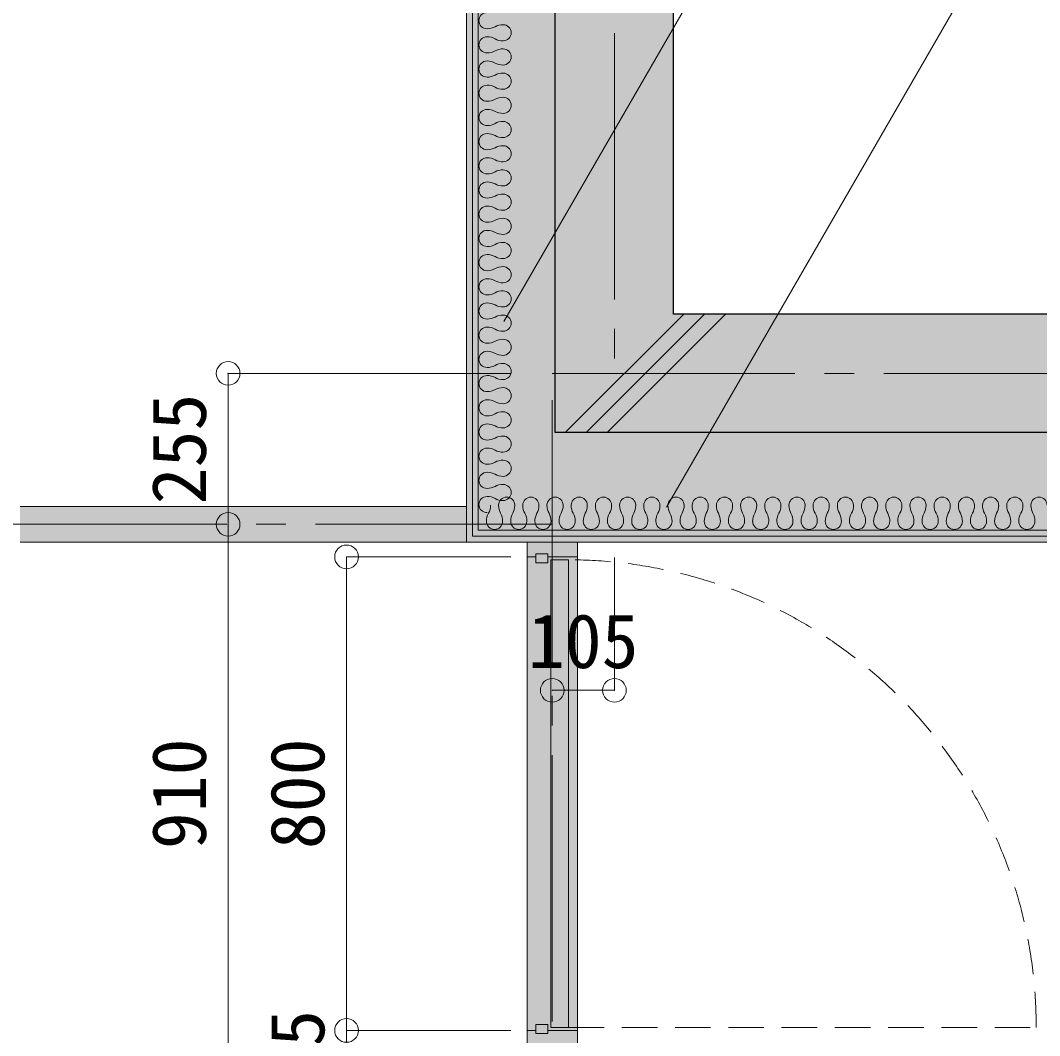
# Model space of a CAD drawing. Units: millimetres at full size, sheet at 1:50. Extents: x -9674 to 9699, y -6794 to 6791.
# Drawn here: x -1791 to -69, y -440 to 1275 of the extents above; entities that cross this region are included whole.
import ezdxf
from ezdxf.enums import TextEntityAlignment as Align

# ---------------------------------------------------------------- set-up
doc = ezdxf.new("R2010")
doc.units = ezdxf.units.MM
doc.header["$LTSCALE"] = 50
doc.header["$PDMODE"] = 32
doc.header["$PDSIZE"] = 40
doc.linetypes.add('CHAIN2', pattern=[12, 9, -1, 1, -1])
doc.linetypes.add('DASHED1', pattern=[1.8, 1.2, -0.6])
for name, color, linetype, lineweight in [('1-0_芯', 7, 'CHAIN2', 9), ('1-1_躯体', 2, 'Continuous', 25), ('1-2_間仕切', 3, 'Continuous', 18), ('1-3_建具', 3, 'Continuous', 18), ('1-8_ハッチ', 4, 'Continuous', 9), ('1-A_文字', 7, 'Continuous', 9), ('1-B_寸法', 7, 'Continuous', 9), ('1-E_ｼﾞｮｲﾝﾄ', 4, 'Continuous', 9)]:
    doc.layers.add(name, color=color, linetype=linetype, lineweight=lineweight)
for name, color, linetype in [('4-0', 1, 'Continuous'), ('4-2', 4, 'Continuous'), ('4-F', 4, 'Continuous')]:
    doc.layers.add(name, color=color, linetype=linetype)
doc.styles.add('ＭＳ ゴシック', font='')
doc.styles.get('ＭＳ ゴシック').set_extended_font_data('MS Gothic')

msp = doc.modelspace()

# ---------------------------------------------------------------- linework, layer by layer
at = {"layer": '1-0_芯'}
for p, q in [((-787.5, 5454.08), (-787.5, 679.08)), ((-892.5, -4015.92), (-892.5, 679.08)), ((8517.5, 679.08), (-892.5, 679.08)), ((-8492.5, 424.08), (-892.5, 424.08))]:
    msp.add_line(p, q, dxfattribs=at)
at = {"layer": '1-1_躯体'}
for p, q in [((-887.5, 579.08), (-887.5, 4294.08)), ((-687.5, 779.08), (-687.5, 4294.08)), ((1857.5, 779.08), (-687.5, 779.08)), ((2007.5, 579.08), (-887.5, 579.08))]:
    msp.add_line(p, q, dxfattribs=at)
at = {"layer": '1-2_間仕切'}
for p, q in [((-1037.5, 394.08), (-1037.5, 4294.08)), ((-1791.5, 454.08), (-1037.5, 454.08)), ((-1037.5, 394.08), (-1791.5, 394.08)), ((2047.5, 394.08), (-1037.5, 394.08))]:
    msp.add_line(p, q, dxfattribs=at)
at = {"layer": '1-2_間仕切', "color": 7, "lineweight": 9}
for p, q in [((-1027.5, 404.08), (-1027.5, 4294.08)), ((-1017.5, 414.08), (-1017.5, 4294.08)), ((2047.5, 414.08), (-1017.5, 414.08)), ((2047.5, 404.08), (-1027.5, 404.08))]:
    msp.add_line(p, q, dxfattribs=at)
at = {"layer": '1-3_建具'}
for p, q in [((-935, 369.08), (-935, 394.08)), ((-850, 394.08), (-935, 394.08)), ((-850, 369.08), (-850, 394.08)), ((-920, 369.08), (-935, 369.08)), ((-920, 374.08), (-920, 359.08)), ((-900, 374.08), (-920, 374.08)), ((-900, 374.08), (-900, 359.08)), ((-900, 369.08), (-850, 369.08)), ((-865, 364.08), (-895, 364.08)), ((-895, 364.08), (-895, -425.92)), ((-865, -425.92), (-865, 364.08)), ((-900, 359.08), (-920, 359.08)), ((-920, -420.92), (-920, -435.92)), ((-900, -420.92), (-920, -420.92)), ((-900, -435.92), (-900, -420.92)), ((-895, -425.92), (-865, -425.92)), ((-920, -430.92), (-935, -430.92)), ((-920, -435.92), (-900, -435.92)), ((-900, -430.92), (-850, -430.92)), ((-850, -455.92), (-850, -430.92))]:
    msp.add_line(p, q, dxfattribs=at)
at = {"layer": '1-3_建具', "color": 7, "lineweight": 9}
for p, q in [((-935, 369.08), (-935, -430.92)), ((-850, -430.92), (-850, 369.08))]:
    msp.add_line(p, q, dxfattribs=at)
at = {"layer": '1-3_建具', "color": 7, "linetype": 'DASHED1', "lineweight": 9}
msp.add_line((-865, -425.92), (-75, -425.92), dxfattribs=at)
at = {"layer": '1-3_建具'}
msp.add_lwpolyline([(-855, -455.92), (-935, -455.92), (-935, -430.92)], dxfattribs=at)
at = {"layer": '1-3_建具', "color": 7, "linetype": 'DASHED1', "lineweight": 9}
msp.add_arc((-865, -425.92), 790, 0, 90, dxfattribs=at)
at = {"layer": '1-8_ハッチ'}
for p, q in [((-870.49, 579.08), (-670.49, 779.08)), ((-835.13, 579.08), (-635.13, 779.08)), ((-799.78, 579.08), (-599.78, 779.08))]:
    msp.add_line(p, q, dxfattribs=at)
at = {"layer": '1-A_文字'}
msp.add_line((-699.54, 452.82), (-87.37, 1513.13), dxfattribs=at)
msp.add_lwpolyline([(-974.51, 766.52), (-543.45, 1513.13), (166.39, 1513.13)], dxfattribs=at)
at = {"layer": '1-B_寸法'}
for p, q in [((-962.51, 679.08), (-1440, 679.08)), ((-1440, 424.08), (-1440, 679.08)), ((-1440, -485.92), (-1440, 424.08)), ((-1240, 369.08), (-1240, -430.92)), ((-962.51, 369.08), (-1240, 369.08)), ((-962.51, -430.92), (-1240, -430.92)), ((-1240, -430.92), (-1240, -485.92))]:
    msp.add_line(p, q, dxfattribs=at)
msp.add_lwpolyline([(-787.5, 368.2), (-787.5, 143.69), (-892.5, 143.69)], dxfattribs=at)
at = {"layer": '1-B_寸法', "color": 3}
for p in [(-1440, 679.08), (-1440, 424.08), (-1240, 369.08), (-892.5, 143.69), (-787.5, 143.69), (-1240, -430.92)]:
    msp.add_point(p, dxfattribs=at)
at = {"layer": '1-E_ｼﾞｮｲﾝﾄ'}
for centre, radius, start, end in [((-1002.72, 1274.95), 13.62, 90, 270), ((-1002.36, 1288.82), 27.5, 269.23961, 298.83058), ((-975.84, 1240.64), 27.5, 89.23961, 118.83058), ((-975.47, 1254.52), 13.62, 270, 90), ((-1002.72, 1234.08), 13.62, 90, 270), ((-1002.36, 1220.21), 27.5, 61.16942, 90.76039), ((-975.84, 1268.39), 27.5, 241.16942, 270.76039), ((-1002.36, 1247.95), 27.5, 269.23961, 298.83058), ((-975.84, 1199.77), 27.5, 89.23961, 118.83058), ((-975.47, 1213.64), 13.62, 270, 90), ((-1002.72, 1193.2), 13.62, 90, 270), ((-1002.36, 1179.33), 27.5, 61.16942, 90.76039), ((-975.84, 1227.51), 27.5, 241.16942, 270.76039), ((-1002.36, 1207.07), 27.5, 269.23961, 298.83058), ((-975.84, 1158.89), 27.5, 89.23961, 118.83058), ((-975.47, 1172.76), 13.62, 270, 90), ((-1002.72, 1152.33), 13.62, 90, 270), ((-1002.36, 1138.46), 27.5, 61.16942, 90.76039), ((-975.84, 1186.63), 27.5, 241.16942, 270.76039), ((-1002.36, 1166.2), 27.5, 269.23961, 298.83058), ((-975.84, 1118.02), 27.5, 89.23961, 118.83058), ((-975.47, 1131.89), 13.62, 270, 90), ((-1002.72, 1111.45), 13.62, 90, 270), ((-1002.36, 1097.58), 27.5, 61.16942, 90.76039), ((-975.84, 1145.76), 27.5, 241.16942, 270.76039), ((-975.84, 1077.15), 27.5, 89.23961, 118.83058), ((-975.47, 1091.02), 13.62, 270, 90), ((-1002.36, 1125.32), 27.5, 269.23961, 298.83058), ((-1002.72, 1070.58), 13.62, 90, 270), ((-1002.36, 1056.71), 27.5, 61.16942, 90.76039), ((-975.84, 1104.89), 27.5, 241.16942, 270.76039), ((-1002.36, 1084.45), 27.5, 269.23961, 298.83058), ((-975.84, 1036.27), 27.5, 89.23961, 118.83058), ((-975.47, 1050.14), 13.62, 270, 90), ((-1002.72, 1029.7), 13.62, 90, 270), ((-1002.36, 1015.83), 27.5, 61.16942, 90.76039), ((-975.84, 1064.01), 27.5, 241.16942, 270.76039), ((-1002.36, 1043.57), 27.5, 269.23961, 298.83058), ((-975.84, 995.4), 27.5, 89.23961, 118.83058), ((-975.47, 1009.27), 13.62, 270, 90), ((-1002.72, 988.83), 13.62, 90, 270), ((-1002.36, 974.96), 27.5, 61.16942, 90.76039), ((-975.84, 1023.14), 27.5, 241.16942, 270.76039), ((-975.84, 954.52), 27.5, 89.23961, 118.83058), ((-975.47, 968.39), 13.62, 270, 90), ((-1002.36, 1002.7), 27.5, 269.23961, 298.83058), ((-1002.72, 947.96), 13.62, 90, 270), ((-1002.36, 934.09), 27.5, 61.16942, 90.76039), ((-975.84, 982.26), 27.5, 241.16942, 270.76039), ((-1002.36, 961.83), 27.5, 269.23961, 298.83058), ((-975.84, 913.65), 27.5, 89.23961, 118.83058), ((-975.47, 927.52), 13.62, 270, 90), ((-1002.72, 907.08), 13.62, 90, 270), ((-1002.36, 893.21), 27.5, 61.16942, 90.76039), ((-975.84, 941.39), 27.5, 241.16942, 270.76039), ((-1002.36, 920.95), 27.5, 269.23961, 298.83058), ((-975.84, 872.77), 27.5, 89.23961, 118.83058), ((-975.47, 886.64), 13.62, 270, 90), ((-1002.72, 866.21), 13.62, 90, 270), ((-1002.36, 852.34), 27.5, 61.16942, 90.76039), ((-975.84, 900.51), 27.5, 241.16942, 270.76039), ((-1002.36, 880.08), 27.5, 269.23961, 298.83058), ((-975.84, 831.9), 27.5, 89.23961, 118.83058), ((-975.47, 845.77), 13.62, 270, 90), ((-1002.72, 825.33), 13.62, 90, 270), ((-1002.36, 811.46), 27.5, 61.16942, 90.76039), ((-975.84, 859.64), 27.5, 241.16942, 270.76039), ((-1002.36, 839.2), 27.5, 269.23961, 298.83058), ((-975.84, 791.02), 27.5, 89.23961, 118.83058), ((-975.47, 804.89), 13.62, 270, 90), ((-1002.72, 784.46), 13.62, 90, 270), ((-1002.36, 770.59), 27.5, 61.16942, 90.76039), ((-975.84, 818.76), 27.5, 241.16942, 270.76039), ((-975.84, 750.15), 27.5, 89.23961, 118.83058), ((-975.47, 764.02), 13.62, 270, 90), ((-1002.36, 798.33), 27.5, 269.23961, 298.83058), ((-1002.72, 743.58), 13.62, 90, 270), ((-1002.36, 729.71), 27.5, 61.16942, 90.76039), ((-975.84, 777.89), 27.5, 241.16942, 270.76039), ((-1002.36, 757.45), 27.5, 269.23961, 298.83058), ((-975.84, 709.28), 27.5, 89.23961, 118.83058), ((-975.47, 723.15), 13.62, 270, 90), ((-1002.72, 702.71), 13.62, 90, 270), ((-1002.36, 688.84), 27.5, 61.16942, 90.76039), ((-975.84, 737.02), 27.5, 241.16942, 270.76039), ((-1002.36, 716.58), 27.5, 269.23961, 298.83058), ((-975.84, 668.4), 27.5, 89.23961, 118.83058), ((-975.47, 682.27), 13.62, 270, 90), ((-1002.72, 661.83), 13.62, 90, 270), ((-1002.36, 647.96), 27.5, 61.16942, 90.76039), ((-975.84, 696.14), 27.5, 241.16942, 270.76039), ((-975.84, 627.53), 27.5, 89.23961, 118.83058), ((-975.47, 641.4), 13.62, 270, 90), ((-1002.36, 675.7), 27.5, 269.23961, 298.83058), ((-1002.72, 620.96), 13.62, 90, 270), ((-1002.36, 607.09), 27.5, 61.16942, 90.76039), ((-975.84, 655.27), 27.5, 241.16942, 270.76039), ((-1002.36, 634.83), 27.5, 269.23961, 298.83058), ((-975.84, 586.65), 27.5, 89.23961, 118.83058), ((-975.47, 600.52), 13.62, 270, 90), ((-1002.72, 580.08), 13.62, 90, 270), ((-1002.36, 566.21), 27.5, 61.16942, 90.76039), ((-975.84, 614.39), 27.5, 241.16942, 270.76039), ((-1002.36, 593.96), 27.5, 269.23961, 298.83058), ((-975.84, 545.78), 27.5, 89.23961, 118.83058), ((-975.47, 559.65), 13.62, 270, 90), ((-1002.72, 539.21), 13.62, 90, 270), ((-1002.36, 525.34), 27.5, 61.16942, 90.76039), ((-975.84, 573.52), 27.5, 241.16942, 270.76039), ((-1002.36, 553.08), 27.5, 269.23961, 298.83058), ((-975.84, 504.9), 27.5, 89.23961, 118.83058), ((-975.47, 518.77), 13.62, 270, 90), ((-1002.72, 498.34), 13.62, 90, 270), ((-1002.36, 484.47), 27.5, 61.16942, 90.76039), ((-975.84, 532.64), 27.5, 241.16942, 270.76039), ((-1002.36, 512.21), 27.5, 269.23961, 298.83058), ((-975.84, 464.03), 27.5, 89.23961, 118.83058), ((-975.47, 477.9), 13.62, 270, 90), ((-1002.72, 457.46), 13.62, 90, 270), ((-1002.36, 443.59), 27.5, 61.16942, 90.76039), ((-975.84, 491.77), 27.5, 241.16942, 270.76039), ((-969.53, 456.34), 13.62, 0, 180), ((-928.66, 456.34), 13.62, 0, 180), ((-887.79, 456.34), 13.62, 0, 180), ((-846.91, 456.34), 13.62, 0, 180), ((-806.04, 456.34), 13.62, 0, 180), ((-765.16, 456.34), 13.62, 0, 180), ((-724.29, 456.34), 13.62, 0, 180), ((-683.41, 456.34), 13.62, 0, 180), ((-642.54, 456.34), 13.62, 0, 180), ((-601.66, 456.34), 13.62, 0, 180), ((-560.79, 456.34), 13.62, 0, 180), ((-519.91, 456.34), 13.62, 0, 180), ((-479.04, 456.34), 13.62, 0, 180), ((-438.17, 456.34), 13.62, 0, 180), ((-397.29, 456.34), 13.62, 0, 180), ((-356.42, 456.34), 13.62, 0, 180), ((-315.54, 456.34), 13.62, 0, 180), ((-274.67, 456.34), 13.62, 0, 180), ((-233.79, 456.34), 13.62, 0, 180), ((-192.92, 456.34), 13.62, 0, 180), ((-152.04, 456.34), 13.62, 0, 180), ((-111.17, 456.34), 13.62, 0, 180), ((-70.29, 456.34), 13.62, 0, 180), ((-1024.28, 455.97), 27.5, 331.16942, 0.76039), ((-955.66, 455.97), 27.5, 179.23961, 208.83058), ((-983.4, 455.97), 27.5, 331.16942, 0.76039), ((-914.79, 455.97), 27.5, 179.23961, 208.83058), ((-942.53, 455.97), 27.5, 331.16942, 0.76039), ((-873.92, 455.97), 27.5, 179.23961, 208.83058), ((-901.66, 455.97), 27.5, 331.16942, 0.76039), ((-833.04, 455.97), 27.5, 179.23961, 208.83058), ((-860.78, 455.97), 27.5, 331.16942, 0.76039), ((-792.17, 455.97), 27.5, 179.23961, 208.83058), ((-819.91, 455.97), 27.5, 331.16942, 0.76039), ((-751.29, 455.97), 27.5, 179.23961, 208.83058), ((-779.03, 455.97), 27.5, 331.16942, 0.76039), ((-710.42, 455.97), 27.5, 179.23961, 208.83058), ((-738.16, 455.97), 27.5, 331.16942, 0.76039), ((-669.54, 455.97), 27.5, 179.23961, 208.83058), ((-697.28, 455.97), 27.5, 331.16942, 0.76039), ((-628.67, 455.97), 27.5, 179.23961, 208.83058), ((-656.41, 455.97), 27.5, 331.16942, 0.76039), ((-587.79, 455.97), 27.5, 179.23961, 208.83058), ((-615.53, 455.97), 27.5, 331.16942, 0.76039), ((-546.92, 455.97), 27.5, 179.23961, 208.83058), ((-574.66, 455.97), 27.5, 331.16942, 0.76039), ((-506.04, 455.97), 27.5, 179.23961, 208.83058), ((-533.78, 455.97), 27.5, 331.16942, 0.76039), ((-465.17, 455.97), 27.5, 179.23961, 208.83058), ((-492.91, 455.97), 27.5, 331.16942, 0.76039), ((-424.3, 455.97), 27.5, 179.23961, 208.83058), ((-452.04, 455.97), 27.5, 331.16942, 0.76039), ((-383.42, 455.97), 27.5, 179.23961, 208.83058), ((-411.16, 455.97), 27.5, 331.16942, 0.76039), ((-342.54, 455.97), 27.5, 179.23961, 208.83058), ((-370.29, 455.97), 27.5, 331.16942, 0.76039), ((-301.67, 455.97), 27.5, 179.23961, 208.83058), ((-329.41, 455.97), 27.5, 331.16942, 0.76039), ((-260.8, 455.97), 27.5, 179.23961, 208.83058), ((-288.54, 455.97), 27.5, 331.16942, 0.76039), ((-219.92, 455.97), 27.5, 179.23961, 208.83058), ((-247.66, 455.97), 27.5, 331.16942, 0.76039), ((-179.05, 455.97), 27.5, 179.23961, 208.83058), ((-206.79, 455.97), 27.5, 331.16942, 0.76039), ((-138.17, 455.97), 27.5, 179.23961, 208.83058), ((-165.91, 455.97), 27.5, 331.16942, 0.76039), ((-97.3, 455.97), 27.5, 179.23961, 208.83058), ((-125.04, 455.97), 27.5, 331.16942, 0.76039), ((-56.42, 455.97), 27.5, 179.23961, 208.83058), ((-976.1, 429.45), 27.5, 151.16942, 180.76039), ((-1003.84, 429.45), 27.5, 359.23961, 28.83058), ((-935.23, 429.45), 27.5, 151.16942, 180.76039), ((-962.97, 429.45), 27.5, 359.23961, 28.83058), ((-894.35, 429.45), 27.5, 151.16942, 180.76039), ((-922.09, 429.45), 27.5, 359.23961, 28.83058), ((-853.48, 429.45), 27.5, 151.16942, 180.76039), ((-881.22, 429.45), 27.5, 359.23961, 28.83058), ((-812.6, 429.45), 27.5, 151.16942, 180.76039), ((-840.34, 429.45), 27.5, 359.23961, 28.83058), ((-771.73, 429.45), 27.5, 151.16942, 180.76039), ((-799.47, 429.45), 27.5, 359.23961, 28.83058), ((-730.86, 429.45), 27.5, 151.16942, 180.76039), ((-758.6, 429.45), 27.5, 359.23961, 28.83058), ((-689.98, 429.45), 27.5, 151.16942, 180.76039), ((-717.72, 429.45), 27.5, 359.23961, 28.83058), ((-649.1, 429.45), 27.5, 151.16942, 180.76039), ((-676.85, 429.45), 27.5, 359.23961, 28.83058), ((-608.23, 429.45), 27.5, 151.16942, 180.76039), ((-635.97, 429.45), 27.5, 359.23961, 28.83058), ((-567.36, 429.45), 27.5, 151.16942, 180.76039), ((-595.1, 429.45), 27.5, 359.23961, 28.83058), ((-526.48, 429.45), 27.5, 151.16942, 180.76039), ((-554.22, 429.45), 27.5, 359.23961, 28.83058), ((-485.61, 429.45), 27.5, 151.16942, 180.76039), ((-513.35, 429.45), 27.5, 359.23961, 28.83058), ((-444.73, 429.45), 27.5, 151.16942, 180.76039), ((-472.47, 429.45), 27.5, 359.23961, 28.83058), ((-403.86, 429.45), 27.5, 151.16942, 180.76039), ((-431.6, 429.45), 27.5, 359.23961, 28.83058), ((-362.98, 429.45), 27.5, 151.16942, 180.76039), ((-390.72, 429.45), 27.5, 359.23961, 28.83058), ((-322.11, 429.45), 27.5, 151.16942, 180.76039), ((-349.85, 429.45), 27.5, 359.23961, 28.83058), ((-281.23, 429.45), 27.5, 151.16942, 180.76039), ((-308.97, 429.45), 27.5, 359.23961, 28.83058), ((-240.36, 429.45), 27.5, 151.16942, 180.76039), ((-268.1, 429.45), 27.5, 359.23961, 28.83058), ((-199.49, 429.45), 27.5, 151.16942, 180.76039), ((-227.23, 429.45), 27.5, 359.23961, 28.83058), ((-158.61, 429.45), 27.5, 151.16942, 180.76039), ((-186.35, 429.45), 27.5, 359.23961, 28.83058), ((-117.74, 429.45), 27.5, 151.16942, 180.76039), ((-145.48, 429.45), 27.5, 359.23961, 28.83058), ((-76.86, 429.45), 27.5, 151.16942, 180.76039), ((-104.6, 429.45), 27.5, 359.23961, 28.83058), ((-989.97, 429.09), 13.62, 180, 0), ((-949.1, 429.09), 13.62, 180, 0), ((-908.22, 429.09), 13.62, 180, 0), ((-867.35, 429.09), 13.62, 180, 0), ((-826.47, 429.09), 13.62, 180, 0), ((-785.6, 429.09), 13.62, 180, 0), ((-744.73, 429.09), 13.62, 180, 0), ((-703.85, 429.09), 13.62, 180, 0), ((-662.97, 429.09), 13.62, 180, 0), ((-622.1, 429.09), 13.62, 180, 0), ((-581.23, 429.09), 13.62, 180, 0), ((-540.35, 429.09), 13.62, 180, 0), ((-499.48, 429.09), 13.62, 180, 0), ((-458.6, 429.09), 13.62, 180, 0), ((-417.73, 429.09), 13.62, 180, 0), ((-376.85, 429.09), 13.62, 180, 0), ((-335.98, 429.09), 13.62, 180, 0), ((-295.1, 429.09), 13.62, 180, 0), ((-254.23, 429.09), 13.62, 180, 0), ((-213.36, 429.09), 13.62, 180, 0), ((-172.48, 429.09), 13.62, 180, 0), ((-131.61, 429.09), 13.62, 180, 0), ((-90.73, 429.09), 13.62, 180, 0)]:
    msp.add_arc(centre, radius, start, end, dxfattribs=at)
at = {"layer": '4-0'}
for points in [[(-687.5, 4294.08), (-887.5, 4294.08), (-887.5, 579.08)], [(-687.5, 779.08), (-687.5, 4294.08), (-887.5, 579.08)], [(-687.5, 779.08), (-887.5, 579.08), (2007.5, 579.08)], [(1857.5, 779.08), (-687.5, 779.08), (2007.5, 579.08)]]:
    msp.add_solid(points, dxfattribs=at)
at = {"layer": '4-2'}
for points in [[(-1037.5, 394.08), (-987.5, 444.08), (-1037.5, 4294.08), (-987.5, 4294.08)], [(-987.5, 444.08), (-887.5, 579.08), (-887.5, 4294.08)], [(-987.5, 444.08), (-887.5, 4294.08), (-987.5, 4294.08)], [(-987.5, 444.08), (2007.5, 444.08), (2007.5, 579.08)], [(-987.5, 444.08), (2007.5, 579.08), (-887.5, 579.08)], [(-1791.5, 454.08), (-1791.5, 394.08), (-1037.5, 454.08), (-1037.5, 394.08)], [(2007.5, 394.08), (2007.5, 444.08), (-1037.5, 394.08), (-987.5, 444.08)], [(-935, 394.08), (-850, 394.08), (-935, -455.92), (-850, -455.92)]]:
    msp.add_solid(points, dxfattribs=at)
at = {"layer": '4-F'}
for points in [[(-987.5, 4294.08), (-1037.5, 4294.08), (-1037.5, 394.08)], [(-1037.5, 394.08), (-987.5, 444.08), (-987.5, 4294.08)], [(-1037.5, 394.08), (2007.5, 394.08), (2007.5, 444.08)], [(-1037.5, 394.08), (2007.5, 444.08), (-987.5, 444.08)]]:
    msp.add_solid(points, dxfattribs=at)

# ---------------------------------------------------------------- texts
at = {"layer": '1-B_寸法', "style": 'ＭＳ ゴシック'}
for s, p in [('255', (-1450, 457.83)), ('910', (-1450, -124.67)), ('800', (-1250, -124.67)), ('55', (-1250, -520.92))]:
    msp.add_text(s, height=91.64, rotation=90, dxfattribs=at).set_placement(p, align=Align.BOTTOM_LEFT)
msp.add_text('105', height=91.64, dxfattribs=at).set_placement((-933.75, 153.69), align=Align.BOTTOM_LEFT)

doc.saveas('drawing.dxf')
